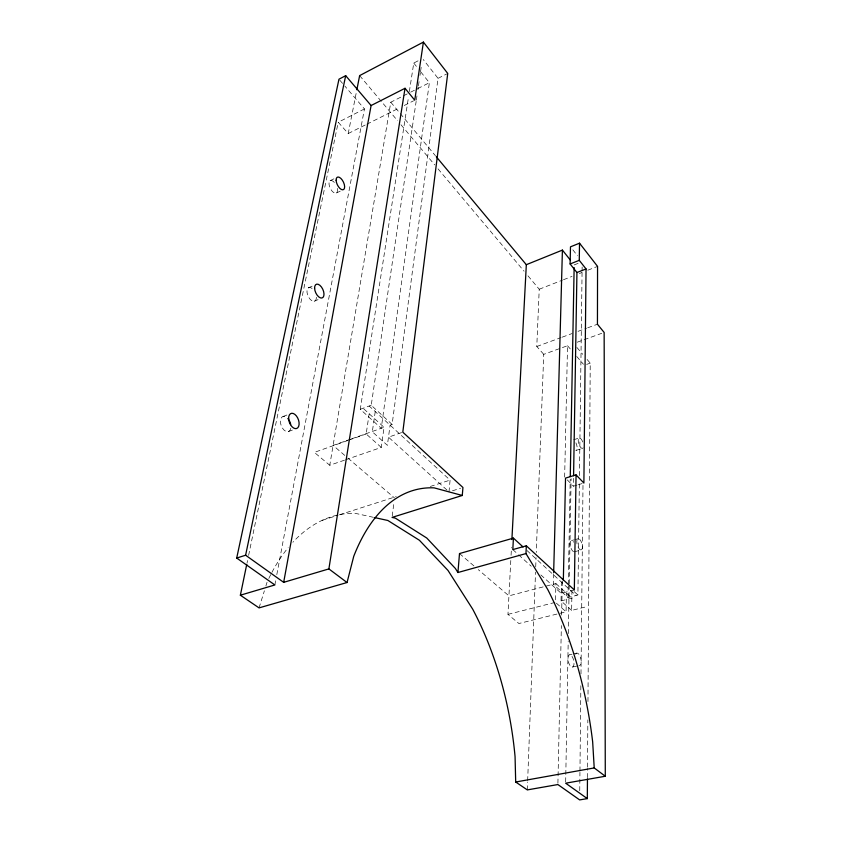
<?xml version="1.0" encoding="UTF-8"?>
<svg xmlns="http://www.w3.org/2000/svg" width="842" height="842" viewBox="0 0 842 842"><rect width="100%" height="100%" fill="white"/><g stroke="black" fill="none" stroke-linecap="round" stroke-linejoin="round"><path stroke-width="0.63" stroke-dasharray="4.21 3.16" d="M587.463 777.629L587.516 768.451M587.527 767.136L587.842 719.921M587.969 701.554L590.231 363.144L586.064 358.239M579.749 790.712L579.938 772.324M579.959 771.009L580.875 684.336M580.991 673.832L583.001 484.739M553.615 573.749L553.331 584.232L568.024 597.536L577.907 595.02L579.38 480.866M579.454 475.614L582.064 272.229M582.085 270.924L582.138 266.988M584.737 607.156L571.634 610.408L571.939 591.705M565.677 781.871L568.203 641.446M568.339 633.573L569.213 585.022M569.234 583.706L571.129 478.719M576.896 485.139L573.413 486.192L573.539 478.33M510.789 560.509L507.968 614.376L518.893 623.522L566.066 611.797L566.434 593.115M568.024 597.536L568.245 585.706M568.266 584.39L570.213 479.214M571.634 610.408L561.035 600.904L561.456 582.106L563.309 581.622M557.909 783.228L561.382 625.574M561.603 615.06L562.361 580.906M564.645 477.109L567.529 345.725L543.743 354.345L536.27 552.447M555.499 599.83L555.909 583.559L508.936 595.852L478.288 569.634M527.313 789.901L527.608 782.029M527.66 780.713L535.533 572.118M535.722 566.876L536.07 557.688M543.743 354.345L536.786 346.494L539.227 289.227L527.429 275.187M511.073 555.278L511.483 547.426M448.997 491.896L450.091 480.108L369.185 406.012M392.235 516.104L394.014 501.843M375.237 411.559L372.311 431.788L387.383 445.302L390.088 425.157L392.109 424.442L438.04 78.338L423.252 59.529M345.704 459.743L381.279 447.418L384.047 427.304L363.102 408.254M420.79 71.907L429.378 82.716L381.237 428.304L360.271 409.296L408.549 96.777M381.279 447.418L366.165 433.967L369.164 413.769M392.109 424.442L371.227 405.265L416.148 101.398M416.337 100.093L417.106 94.904M417.874 89.705L418.253 87.115M418.442 85.81L419.211 80.621M419.979 75.422L420.368 72.822M420.558 71.528L421.326 66.339M409.349 91.589L413.759 63.055L419.211 60.235M344.483 460.174L329.759 465.268L390.783 102.219L409.496 92.757M274.86 584.958L275.829 579.801M276.808 574.633L364.449 108.923L344.915 86.147M364.449 108.923L338.231 122.248L348.22 133.531L356.598 91.041M247.022 563.077L247.559 560.509M248.622 555.362L338.231 122.248M259.052 607.882L264.377 590.821M265.893 585.948L267.04 582.296M410.664 92.167L416.516 89.21M417.685 88.621L429.378 82.716M438.04 78.338L446.66 73.98M348.22 133.531L365.723 124.763M366.891 124.184L399.571 107.818M404.244 105.482L413.58 100.808M330.106 180.662L335.2 178.209M336.421 192.976L341.168 190.713M308.246 287.88L312.603 285.975M314.182 301.299L318.539 299.426M574.191 264.914L578.77 263.093M539.227 289.227L562.319 280.197M563.53 279.712L572.034 276.387M579.328 273.534L581.759 272.576M587.832 270.198L597.557 266.398M282.975 416.506L287.659 414.727M288.406 431.546L293.1 429.809M360.271 409.296L371.227 405.265M536.786 346.494L561.046 337.589M562.267 337.137L571.971 333.579M578.033 331.348L586.527 328.233M587.737 327.791L597.441 324.233M577.223 342.21L601.704 333.337M350.377 439.271L333.095 445.418L346.967 457.28M351.619 438.829L384.047 427.304M347.662 440.545L314.35 452.386L329.759 465.268M348.893 440.103L366.165 433.967M586.653 364.397L590.231 363.144M401.602 432.577L388.478 437.177L448.039 491.023M322.097 520.388L338.147 515.22M339.389 514.82L396.214 496.559M573.739 439.745L579.033 438.04M430.325 486.455L450.091 480.108M576.349 450.291L582.706 448.281M452.48 490.791L460.616 488.223M578.065 484.792L583.885 483.034M571.529 540.553L573.781 539.922M574.897 539.617L578.265 538.68M574.233 551.836L580.991 549.994A5.841 2.421 74.1 0 0 581.075 541.406A5.841 2.421 74.1 0 0 576.791 541.606A5.841 2.421 74.1 0 0 580.991 549.994M574.328 589.968L561.204 593.336L540.89 574.97M507.968 614.376L555.425 602.335M561.035 600.904L574.223 597.567M569.581 654.75L571.981 654.202M573.181 653.929L576.77 653.097M572.465 667.064A6.326 2.736 76.7 0 0 572.592 657.297A6.326 2.736 76.7 0 0 567.971 658.37A6.326 2.736 76.7 0 0 572.465 667.064L579.675 665.443M373.395 517.314L354.829 513.241A236.855 132.541 80.6 0 0 292.89 542.237M347.957 458.122L394.509 497.948M459.5 553.562L474.33 566.245M556.394 603.188L566.066 611.797M512.82 549.594L517.662 553.973M518.63 554.846L531.207 566.224M555.909 583.559L570.581 596.883M526.976 550.521L576.075 595.494M574.265 591.673L577.907 595.02M567.287 479.908L573.413 486.192M339.821 80.201L344.062 85.158M567.529 345.725L571.718 350.598M576.738 356.461L583.432 364.26M576.896 347.462L582.727 354.324M359.639 75.601L397.582 120.732M400.96 124.742L434.683 164.864M438.05 168.874L524.05 271.177M390.783 102.219L435.398 155.707M413.759 63.055L417.664 67.97M572.834 249.811L577.517 255.779M337.316 188.398A6.925 3.347 64 0 1 333.443 192.397A6.925 3.347 64 0 1 329.085 182.356A6.925 3.347 64 0 1 335.221 183.577M316.382 297.268A7.389 3.957 65.8 0 1 311.414 300.426A7.389 3.957 65.8 0 1 307.004 290.437A7.389 3.957 65.8 0 1 312.761 289.069M290.774 428.304A7.999 4.736 69.1 0 1 283.954 429.988A7.999 4.736 69.1 0 1 280.849 418.706A7.999 4.736 69.1 0 1 288.227 419.032M575.907 442.839A5.431 2.179 72 0 1 575.791 450.396M573.539 551.678A5.831 2.442 74.1 0 1 570.034 543.458A5.831 2.442 74.1 0 1 573.686 542.143M583.138 447.818A5.452 2.158 72 0 1 579.296 445.113A5.452 2.158 72 0 1 578.854 438.156A5.452 2.158 72 0 1 582.769 442.103M575.633 654.213A6.336 2.715 76.6 0 1 580.654 657.886A6.336 2.715 76.6 0 1 578.938 665.391M268.83 578.475A236.855 132.541 80.6 0 1 271.303 573.528M271.945 572.318A236.855 132.541 80.6 0 1 288.122 547.721"/><path stroke-width="1.26" d="M374.637 517.588L387.857 520.482L419.39 540.248L448.028 570.476L472.709 609.176A236.855 132.541 80.6 0 1 515.062 756.642L515.693 782.018L527.313 789.901L557.878 784.544L579.654 799.9L587.316 798.616L587.453 778.945M573.581 475.709L576.938 272.513L570.118 263.967L570.487 246.832L579.528 243.18L579.264 260.336L586.043 268.945L583.885 483.034L576.054 474.888L565.529 478.109L563.34 580.306M576.054 474.888L574.328 589.968L526.324 545.795L512.82 549.594L513.42 538.112L459.5 553.562L457.932 572.518L525.976 553.573L526.324 545.795M570.266 476.583L574.139 267.546M553.657 572.434L562.414 250.095L526.324 264.693L511.894 539.564M457.932 572.518L455.343 568.424L426.778 538.038L395.372 518.146L392.067 517.409L462.269 495.475L462.942 487.497L402.802 432.167L447.733 73.433L423.41 42.1L359.639 75.601L356.85 89.757M423.41 42.1L414.748 100.219L405.023 88.294L371.101 105.534L283.67 582.338L245.611 555.225L236.707 558.046L338.968 79.211L345.683 75.664L371.101 105.534M462.269 495.475L434.167 487.865A246.253 123.7 79.1 0 0 353.745 556.309L347.041 582.527L328.885 568.908L405.023 88.294M347.041 582.527L259.052 607.882L240.37 595.21L246.759 564.361M245.611 555.225L345.683 75.664M570.118 263.967L579.264 260.336M576.938 272.513L586.043 268.945M240.37 595.21L274.86 584.958L236.707 558.046M283.67 582.338L328.885 568.908M515.693 782.018L594.22 767.936L605.293 776.25L604.146 332.453L597.441 324.233L597.557 266.398L579.528 243.18M605.293 776.25L565.656 783.186L587.316 798.616M513.42 538.112L523.103 546.974M436.24 156.707L526.324 264.693M562.414 250.095L570.266 259.978M525.976 553.573L547.816 589.642A246.253 123.7 79.1 0 1 592.663 741.855L594.22 767.936M288.227 419.032A7.999 4.736 69.1 0 1 290.722 424.568M336.126 180.283A6.946 3.326 64.1 0 0 342.705 189.829A6.946 3.326 64.1 0 0 342.305 180.125A6.946 3.326 64.1 0 0 336.126 180.283M314.603 288.217A7.42 3.926 65.9 0 0 321.812 298.026A7.42 3.926 65.9 0 0 321.476 287.048A7.42 3.926 65.9 0 0 314.603 288.217M288.627 418.474A8.031 4.705 69.1 0 0 296.626 428.504A8.031 4.705 69.1 0 0 296.373 415.906A8.031 4.705 69.1 0 0 288.627 418.474"/></g></svg>
